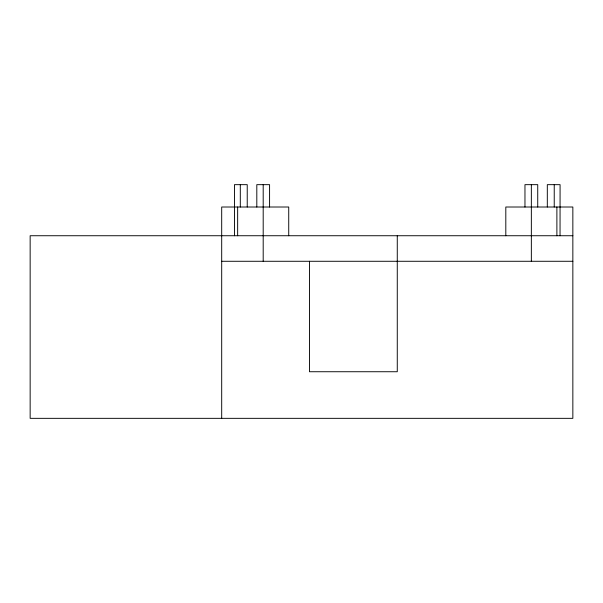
<?xml version="1.0" encoding="UTF-8"?>
<svg xmlns="http://www.w3.org/2000/svg" width="603" height="603" viewBox="0 0 603 603"><rect width="100%" height="100%" fill="white"/><g stroke="black" fill="none" stroke-linecap="round" stroke-linejoin="round"><path stroke-width="0.9" d="M572.85 235.735L30.15 235.735L30.15 418.339L572.85 418.339L572.85 207.01L505.811 207.01L505.811 235.735M221.693 261.28L572.85 261.28M560.044 235.735L560.081 184.661L547.313 184.661L547.313 207.01M556.886 207.01L556.886 235.735M554.232 184.661L554.232 207.01M537.733 207.01L537.733 184.661L524.964 184.661L524.964 207.01M531.349 184.661L531.349 261.28M397.271 235.735L397.271 371.734L309.482 371.734L309.482 261.28M288.731 235.735L288.731 207.01L221.693 207.01L221.693 418.339M269.579 207.01L269.579 184.661L256.81 184.661L256.81 207.01M263.194 184.661L263.194 261.28M247.23 207.01L247.23 184.661L234.461 184.661L234.492 235.735M240.303 184.661L240.303 207.01M237.65 207.01L237.65 235.735"/></g></svg>
